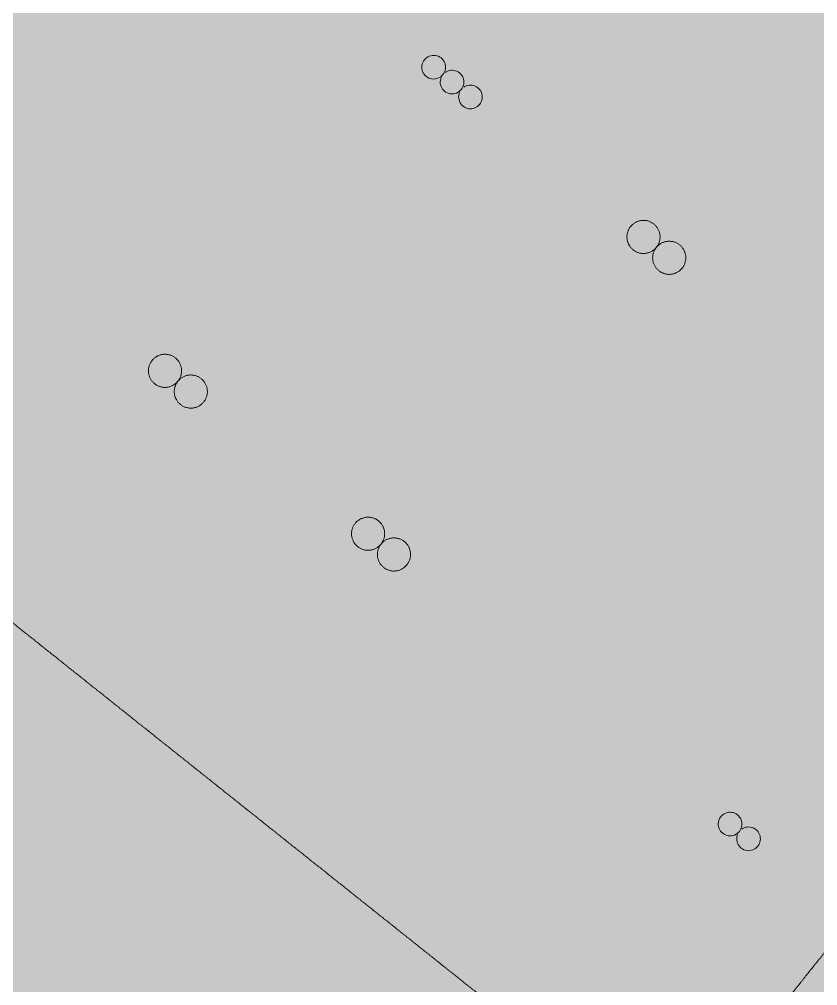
# Model space of a CAD drawing. Header units: millimetres. Extents: x -100577 to 287200, y -212120 to 238461.
# Drawn here: x 57541 to 59227, y 23948 to 25988 of the extents above; entities that cross this region are included whole.
import ezdxf

# ---------------------------------------------------------------- set-up
doc = ezdxf.new("R2010")
doc.units = ezdxf.units.MM
doc.linetypes.add('DASHDOT', pattern=[3.556, 2.54, -0.508, 0, -0.508])
for name, color, linetype, lineweight in [('02_切断（家具）', 8, 'Continuous', 18), ('06_部屋の色', 8, 'Continuous', 0), ('11_見えがかり（家具）', 8, 'Continuous', 9), ('40_通り芯', 1, 'DASHDOT', 9)]:
    doc.layers.add(name, color=color, linetype=linetype, lineweight=lineweight)

msp = doc.modelspace()

# ---------------------------------------------------------------- hatches: boundary and pattern name
at = {"layer": '02_切断（家具）'}
for points in [[(58881.9, 25555.4), (58883.2, 25554.3), (58884.1, 25553.3), (58885.3, 25552.1), (58886.2, 25551), (58887.2, 25549.7), (58888, 25548.6), (58888.9, 25547.2), (58889.6, 25546), (58890.4, 25544.5), (58891, 25543.2), (58891.6, 25541.7), (58892.1, 25540.4), (58892.6, 25538.8), (58893, 25537.5), (58893.4, 25535.9), (58893.6, 25534.5), (58893.9, 25532.9), (58894, 25531.5), (58894.1, 25529.8), (58894, 25528.4), (58894, 25526.8), (58893.9, 25525.4), (58893.7, 25523.7), (58893.4, 25522.4), (58893.1, 25520.7), (58892.7, 25519.4), (58892.3, 25517.8), (58891.8, 25516.5), (58891.2, 25514.9), (58890.6, 25513.7), (58889.8, 25512.2), (58889.1, 25511), (58888.3, 25509.6), (58887.4, 25508.5), (58886.5, 25507.1), (58885.5, 25506.1), (58884.5, 25504.8), (58883.5, 25503.8), (58882.3, 25502.7), (58881.2, 25501.8), (58879.9, 25500.8), (58878.7, 25500), (58877.4, 25499.1), (58876.1, 25498.4), (58874.7, 25497.6), (58873.4, 25497), (58871.9, 25496.3), (58870.6, 25495.9), (58869, 25495.3), (58867.7, 25495), (58866.1, 25494.6), (58864.7, 25494.4), (58863, 25494.1), (58861.6, 25494), (58860, 25493.9), (58858.6, 25493.9), (58856.9, 25494), (58855.5, 25494.1), (58853.9, 25494.3), (58852.5, 25494.6), (58850.9, 25494.9), (58849.6, 25495.3), (58848, 25495.7), (58846.7, 25496.2), (58845.1, 25496.8), (58843.9, 25497.4), (58842.4, 25498.2), (58841.2, 25498.9), (58839.8, 25499.7), (58838.6, 25500.5), (58837.3, 25501.5), (58836.2, 25502.4), (58835, 25503.5), (58834, 25504.5), (58832.9, 25505.7), (58832, 25506.8), (58830.9, 25508.1), (58830.2, 25509.3), (58829.2, 25510.6), (58828.6, 25511.9), (58827.8, 25513.3), (58827.2, 25514.6), (58826.5, 25516.1), (58826.1, 25517.4), (58825.5, 25519), (58825.2, 25520.3), (58824.8, 25521.9), (58824.6, 25523.3), (58824.3, 25524.9), (58824.2, 25526.3), (58824.1, 25528), (58824.1, 25529.4), (58824.1, 25531), (58824.3, 25532.4), (58824.5, 25534.1), (58824.7, 25535.5), (58825, 25537.1), (58825.4, 25538.4), (58825.9, 25540), (58826.4, 25541.3), (58827, 25542.9), (58827.6, 25544.1), (58828.3, 25545.6), (58829, 25546.8), (58829.9, 25548.2), (58830.7, 25549.4), (58831.7, 25550.7), (58832.6, 25551.8), (58833.7, 25553), (58834.7, 25554), (58835.9, 25555.1), (58837, 25556), (58838.3, 25557), (58839.4, 25557.8), (58840.8, 25558.8), (58842, 25559.4), (58843.5, 25560.2), (58844.7, 25560.8), (58846.2, 25561.5), (58847.6, 25561.9), (58849.1, 25562.5), (58850.5, 25562.8), (58852.1, 25563.2), (58853.5, 25563.4), (58855.1, 25563.7), (58856.5, 25563.8), (58858.2, 25563.9), (58859.6, 25563.9), (58861.2, 25563.8), (58862.6, 25563.7), (58864.3, 25563.5), (58865.6, 25563.3), (58867.2, 25562.9), (58868.6, 25562.6), (58870.2, 25562.1), (58871.5, 25561.6), (58873, 25561), (58874.3, 25560.4), (58875.8, 25559.7), (58877, 25558.9), (58878.4, 25558.1), (58879.5, 25557.3), (58880.9, 25556.3), (58881.9, 25555.4)], [(58942.7, 25465.5), (58941.9, 25464.4), (58940.9, 25463.1), (58940, 25462), (58938.9, 25460.8), (58937.9, 25459.8), (58936.7, 25458.6), (58935.6, 25457.8), (58934.3, 25456.7), (58933.1, 25455.9), (58931.8, 25455), (58930.5, 25454.3), (58929.1, 25453.5), (58927.8, 25453), (58926.3, 25452.3), (58925, 25451.8), (58923.4, 25451.3), (58922.1, 25451), (58920.5, 25450.6), (58919.1, 25450.3), (58917.4, 25450.1), (58916.1, 25450), (58914.4, 25449.9), (58913, 25449.9), (58911.3, 25449.9), (58910, 25450.1), (58908.3, 25450.2), (58906.9, 25450.5), (58905.3, 25450.8), (58904, 25451.2), (58902.4, 25451.7), (58901.1, 25452.2), (58899.5, 25452.8), (58898.3, 25453.4), (58896.8, 25454.1), (58895.6, 25454.8), (58894.2, 25455.7), (58893, 25456.5), (58891.7, 25457.5), (58890.6, 25458.4), (58889.4, 25459.5), (58888.4, 25460.5), (58887.3, 25461.7), (58886.4, 25462.8), (58885.4, 25464), (58884.6, 25465.2), (58883.6, 25466.6), (58883, 25467.8), (58882.2, 25469.2), (58881.6, 25470.5), (58880.9, 25472), (58880.5, 25473.4), (58879.9, 25474.9), (58879.6, 25476.3), (58879.2, 25477.9), (58879, 25479.3), (58878.7, 25480.9), (58878.6, 25482.3), (58878.5, 25483.9), (58878.5, 25485.3), (58878.6, 25487), (58878.7, 25488.4), (58878.9, 25490), (58879.1, 25491.4), (58879.5, 25493), (58879.8, 25494.4), (58880.3, 25496), (58880.8, 25497.3), (58881.4, 25498.8), (58882, 25500.1), (58882.7, 25501.6), (58883.5, 25502.8), (58884.3, 25504.2), (58885.1, 25505.3), (58886.1, 25506.7), (58887, 25507.7), (58888.1, 25509), (58889.1, 25509.9), (58890.3, 25511.1), (58891.4, 25512), (58892.7, 25513), (58893.8, 25513.8), (58895.2, 25514.7), (58896.4, 25515.4), (58897.9, 25516.2), (58899.2, 25516.8), (58900.7, 25517.4), (58902, 25517.9), (58903.5, 25518.4), (58904.9, 25518.8), (58906.5, 25519.2), (58907.9, 25519.4), (58909.5, 25519.6), (58910.9, 25519.7), (58912.6, 25519.9), (58914, 25519.8), (58915.6, 25519.8), (58917, 25519.6), (58918.7, 25519.5), (58920, 25519.2), (58921.7, 25518.9), (58923, 25518.5), (58924.6, 25518.1), (58925.9, 25517.5), (58927.4, 25517), (58928.7, 25516.3), (58930.2, 25515.6), (58931.4, 25514.9), (58932.8, 25514), (58933.9, 25513.2), (58935.3, 25512.3), (58936.3, 25511.3), (58937.6, 25510.3), (58938.6, 25509.2), (58939.7, 25508.1), (58940.6, 25507), (58941.6, 25505.7), (58942.4, 25504.5), (58943.3, 25503.1), (58944, 25501.9), (58944.8, 25500.5), (58945.4, 25499.2), (58946.1, 25497.7), (58946.5, 25496.4), (58947, 25494.8), (58947.4, 25493.4), (58947.8, 25491.8), (58948, 25490.5), (58948.3, 25488.8), (58948.4, 25487.4), (58948.5, 25485.8), (58948.5, 25484.4), (58948.4, 25482.7), (58948.3, 25481.3), (58948.1, 25479.7), (58947.8, 25478.3), (58947.5, 25476.7), (58947.1, 25475.3), (58946.7, 25473.8), (58946.2, 25472.4), (58945.6, 25470.9), (58945, 25469.6), (58944.2, 25468.2), (58943.5, 25467)], [(57877.4, 25226.9), (57876.6, 25225.7), (57875.6, 25224.4), (57874.7, 25223.3), (57873.6, 25222.1), (57872.6, 25221.1), (57871.4, 25220), (57870.3, 25219.1), (57869.1, 25218.1), (57867.9, 25217.3), (57866.5, 25216.4), (57865.3, 25215.7), (57863.9, 25214.9), (57862.6, 25214.3), (57861.1, 25213.6), (57859.7, 25213.2), (57858.2, 25212.6), (57856.8, 25212.3), (57855.2, 25211.9), (57853.8, 25211.7), (57852.2, 25211.4), (57850.8, 25211.3), (57849.2, 25211.2), (57847.7, 25211.2), (57846.1, 25211.3), (57844.7, 25211.4), (57843.1, 25211.6), (57841.7, 25211.9), (57840.1, 25212.2), (57838.7, 25212.6), (57837.1, 25213), (57835.8, 25213.5), (57834.3, 25214.1), (57833, 25214.7), (57831.5, 25215.5), (57830.3, 25216.2), (57828.9, 25217), (57827.8, 25217.9), (57826.5, 25218.8), (57825.4, 25219.8), (57824.2, 25220.8), (57823.2, 25221.9), (57822, 25223), (57821.1, 25224.1), (57820.1, 25225.4), (57819.3, 25226.6), (57818.4, 25227.9), (57817.7, 25229.2), (57816.9, 25230.6), (57816.3, 25231.9), (57815.7, 25233.4), (57815.2, 25234.7), (57814.7, 25236.3), (57814.3, 25237.7), (57814, 25239.2), (57813.7, 25240.6), (57813.5, 25242.2), (57813.4, 25243.7), (57813.3, 25245.3), (57813.3, 25246.7), (57813.3, 25248.3), (57813.5, 25249.8), (57813.6, 25251.4), (57813.9, 25252.8), (57814.2, 25254.4), (57814.6, 25255.8), (57815.1, 25257.3), (57815.6, 25258.7), (57816.1, 25260.2), (57816.8, 25261.5), (57817.5, 25262.9), (57818.2, 25264.1), (57819.1, 25265.5), (57819.9, 25266.7), (57820.9, 25268), (57821.8, 25269.1), (57822.9, 25270.3), (57823.9, 25271.3), (57825.1, 25272.4), (57826.2, 25273.3), (57827.4, 25274.3), (57828.6, 25275.1), (57830, 25276.1), (57831.2, 25276.7), (57832.6, 25277.5), (57833.9, 25278.1), (57835.4, 25278.8), (57836.8, 25279.2), (57838.3, 25279.8), (57839.7, 25280.1), (57841.3, 25280.5), (57842.7, 25280.7), (57844.3, 25281), (57845.7, 25281.1), (57847.3, 25281.2), (57848.8, 25281.2), (57850.4, 25281.1), (57851.8, 25281), (57853.4, 25280.8), (57854.8, 25280.5), (57856.4, 25280.2), (57857.8, 25279.8), (57859.4, 25279.4), (57860.7, 25278.9), (57862.2, 25278.3), (57863.5, 25277.7), (57864.9, 25277), (57866.2, 25276.2), (57867.6, 25275.4), (57868.7, 25274.5), (57870, 25273.6), (57871.1, 25272.7), (57872.3, 25271.6), (57873.3, 25270.6), (57874.5, 25269.4), (57875.4, 25268.3), (57876.4, 25267), (57877.2, 25265.8), (57878.1, 25264.5), (57878.8, 25263.2), (57879.6, 25261.8), (57880.2, 25260.5), (57880.8, 25259), (57881.3, 25257.7), (57881.8, 25256.1), (57882.2, 25254.8), (57882.5, 25253.2), (57882.8, 25251.8), (57883, 25250.2), (57883.1, 25248.7), (57883.2, 25247.1), (57883.2, 25245.7), (57883.2, 25244.1), (57883, 25242.6), (57882.9, 25241), (57882.6, 25239.6), (57882.3, 25238), (57881.9, 25236.7), (57881.4, 25235.1), (57880.9, 25233.8), (57880.3, 25232.3), (57879.7, 25231), (57879, 25229.5), (57878.3, 25228.3)], [(57932, 25183.1), (57931.2, 25181.9), (57930.2, 25180.6), (57929.3, 25179.5), (57928.2, 25178.3), (57927.2, 25177.3), (57926, 25176.2), (57924.9, 25175.3), (57923.7, 25174.3), (57922.5, 25173.5), (57921.1, 25172.6), (57919.9, 25171.9), (57918.5, 25171.1), (57917.2, 25170.5), (57915.7, 25169.8), (57914.3, 25169.4), (57912.8, 25168.8), (57911.4, 25168.5), (57909.8, 25168.1), (57908.4, 25167.9), (57906.8, 25167.6), (57905.4, 25167.5), (57903.8, 25167.4), (57902.3, 25167.4), (57900.7, 25167.5), (57899.3, 25167.6), (57897.7, 25167.8), (57896.3, 25168.1), (57894.7, 25168.4), (57893.3, 25168.8), (57891.7, 25169.2), (57890.4, 25169.7), (57888.9, 25170.3), (57887.6, 25170.9), (57886.1, 25171.6), (57884.9, 25172.4), (57883.5, 25173.2), (57882.4, 25174.1), (57881.1, 25175), (57880, 25175.9), (57878.8, 25177), (57877.8, 25178), (57876.6, 25179.2), (57875.7, 25180.3), (57874.7, 25181.6), (57873.9, 25182.8), (57873, 25184.1), (57872.3, 25185.4), (57871.5, 25186.8), (57870.9, 25188.1), (57870.3, 25189.6), (57869.8, 25190.9), (57869.3, 25192.5), (57868.9, 25193.8), (57868.5, 25195.4), (57868.3, 25196.8), (57868.1, 25198.4), (57868, 25199.9), (57867.9, 25201.5), (57867.9, 25202.9), (57867.9, 25204.5), (57868.1, 25206), (57868.2, 25207.6), (57868.5, 25209), (57868.8, 25210.6), (57869.2, 25211.9), (57869.7, 25213.5), (57870.2, 25214.8), (57870.7, 25216.4), (57871.4, 25217.6), (57872.1, 25219.1), (57872.8, 25220.3), (57873.7, 25221.7), (57874.5, 25222.9), (57875.5, 25224.2), (57876.4, 25225.3), (57877.5, 25226.5), (57878.5, 25227.5), (57879.6, 25228.6), (57880.8, 25229.5), (57882, 25230.5), (57883.2, 25231.3), (57884.6, 25232.2), (57885.8, 25232.9), (57887.2, 25233.7), (57888.5, 25234.3), (57890, 25235), (57891.4, 25235.4), (57892.9, 25236), (57894.3, 25236.3), (57895.9, 25236.7), (57897.3, 25236.9), (57898.9, 25237.2), (57900.3, 25237.3), (57901.9, 25237.4), (57903.4, 25237.4), (57905, 25237.3), (57906.4, 25237.2), (57908, 25237), (57909.4, 25236.7), (57911, 25236.4), (57912.4, 25236), (57913.9, 25235.6), (57915.3, 25235.1), (57916.8, 25234.5), (57918.1, 25233.9), (57919.5, 25233.2), (57920.8, 25232.4), (57922.2, 25231.6), (57923.3, 25230.7), (57924.6, 25229.8), (57925.7, 25228.9), (57926.9, 25227.8), (57927.9, 25226.8), (57929.1, 25225.6), (57930, 25224.5), (57931, 25223.2), (57931.8, 25222), (57932.7, 25220.7), (57933.4, 25219.4), (57934.2, 25218), (57934.7, 25216.7), (57935.4, 25215.2), (57935.9, 25213.9), (57936.4, 25212.3), (57936.7, 25210.9), (57937.1, 25209.4), (57937.4, 25208), (57937.6, 25206.4), (57937.7, 25204.9), (57937.8, 25203.3), (57937.8, 25201.9), (57937.8, 25200.3), (57937.6, 25198.8), (57937.5, 25197.2), (57937.2, 25195.8), (57936.9, 25194.2), (57936.5, 25192.9), (57936, 25191.3), (57935.5, 25190), (57934.9, 25188.4), (57934.3, 25187.2), (57933.6, 25185.7), (57932.9, 25184.5)], [(58306.6, 24882.9), (58305.7, 24881.7), (58304.8, 24880.4), (58303.8, 24879.3), (58302.8, 24878.1), (58301.8, 24877.1), (58300.6, 24876), (58299.5, 24875.1), (58298.2, 24874), (58297, 24873.3), (58295.7, 24872.3), (58294.4, 24871.7), (58293, 24870.9), (58291.7, 24870.3), (58290.2, 24869.6), (58288.9, 24869.2), (58287.3, 24868.6), (58285.9, 24868.3), (58284.4, 24867.9), (58283, 24867.7), (58281.3, 24867.4), (58279.9, 24867.3), (58278.3, 24867.2), (58276.9, 24867.2), (58275.2, 24867.2), (58273.8, 24867.4), (58272.2, 24867.6), (58270.8, 24867.8), (58269.2, 24868.1), (58267.8, 24868.5), (58266.3, 24869), (58265, 24869.5), (58263.4, 24870.1), (58262.2, 24870.7), (58260.7, 24871.4), (58259.5, 24872.1), (58258.1, 24873), (58256.9, 24873.8), (58255.6, 24874.8), (58254.5, 24875.7), (58253.3, 24876.8), (58252.3, 24877.8), (58251.2, 24879), (58250.3, 24880.1), (58249.2, 24881.4), (58248.5, 24882.5), (58247.5, 24883.9), (58246.8, 24885.1), (58246.1, 24886.6), (58245.5, 24887.9), (58244.8, 24889.4), (58244.4, 24890.7), (58243.8, 24892.2), (58243.5, 24893.6), (58243.1, 24895.2), (58242.9, 24896.6), (58242.6, 24898.2), (58242.5, 24899.6), (58242.4, 24901.3), (58242.4, 24902.7), (58242.4, 24904.3), (58242.6, 24905.7), (58242.8, 24907.4), (58243, 24908.7), (58243.3, 24910.4), (58243.7, 24911.7), (58244.2, 24913.3), (58244.7, 24914.6), (58245.3, 24916.1), (58245.9, 24917.4), (58246.6, 24918.9), (58247.3, 24920.1), (58248.2, 24921.5), (58249, 24922.6), (58250, 24924), (58250.9, 24925), (58252, 24926.3), (58253, 24927.3), (58254.2, 24928.4), (58255.3, 24929.3), (58256.6, 24930.3), (58257.7, 24931.1), (58259.1, 24932), (58260.3, 24932.7), (58261.8, 24933.5), (58263, 24934.1), (58264.5, 24934.7), (58265.9, 24935.2), (58267.4, 24935.7), (58268.8, 24936.1), (58270.4, 24936.5), (58271.8, 24936.7), (58273.4, 24937), (58274.8, 24937.1), (58276.5, 24937.2), (58277.9, 24937.1), (58279.5, 24937.1), (58280.9, 24937), (58282.5, 24936.8), (58283.9, 24936.5), (58285.5, 24936.2), (58286.9, 24935.8), (58288.5, 24935.4), (58289.8, 24934.9), (58291.3, 24934.3), (58292.6, 24933.7), (58294.1, 24932.9), (58295.3, 24932.2), (58296.7, 24931.4), (58297.8, 24930.5), (58299.2, 24929.6), (58300.2, 24928.6), (58301.5, 24927.6), (58302.4, 24926.6), (58303.6, 24925.4), (58304.5, 24924.3), (58305.5, 24923), (58306.3, 24921.8), (58307.2, 24920.5), (58307.9, 24919.2), (58308.7, 24917.8), (58309.3, 24916.5), (58309.9, 24915), (58310.4, 24913.7), (58310.9, 24912.1), (58311.3, 24910.8), (58311.7, 24909.2), (58311.9, 24907.8), (58312.1, 24906.1), (58312.2, 24904.7), (58312.4, 24903.1), (58312.3, 24901.7), (58312.3, 24900), (58312.2, 24898.6), (58312, 24897), (58311.7, 24895.6), (58311.4, 24894), (58311, 24892.7), (58310.6, 24891.1), (58310.1, 24889.8), (58309.5, 24888.2), (58308.9, 24887), (58308.1, 24885.5), (58307.4, 24884.3)], [(58361.2, 24839.1), (58360.4, 24838), (58359.4, 24836.7), (58358.5, 24835.6), (58357.4, 24834.4), (58356.4, 24833.4), (58355.2, 24832.2), (58354.1, 24831.4), (58352.9, 24830.3), (58351.7, 24829.5), (58350.3, 24828.6), (58349.1, 24827.9), (58347.6, 24827.1), (58346.4, 24826.6), (58344.9, 24825.9), (58343.5, 24825.4), (58342, 24824.9), (58340.6, 24824.5), (58339, 24824.2), (58337.6, 24823.9), (58336, 24823.7), (58334.6, 24823.6), (58332.9, 24823.5), (58331.5, 24823.5), (58329.9, 24823.5), (58328.5, 24823.7), (58326.9, 24823.8), (58325.5, 24824.1), (58323.9, 24824.4), (58322.5, 24824.8), (58320.9, 24825.3), (58319.6, 24825.8), (58318.1, 24826.4), (58316.8, 24827), (58315.3, 24827.7), (58314.1, 24828.4), (58312.7, 24829.3), (58311.6, 24830.1), (58310.2, 24831.1), (58309.2, 24832), (58307.9, 24833.1), (58307, 24834.1), (58305.8, 24835.3), (58304.9, 24836.3), (58303.9, 24837.6), (58303.1, 24838.8), (58302.2, 24840.2), (58301.5, 24841.4), (58300.7, 24842.8), (58300.1, 24844.1), (58299.5, 24845.6), (58299, 24847), (58298.5, 24848.5), (58298.1, 24849.9), (58297.7, 24851.5), (58297.5, 24852.9), (58297.3, 24854.5), (58297.2, 24855.9), (58297, 24857.5), (58297.1, 24858.9), (58297.1, 24860.6), (58297.2, 24862), (58297.4, 24863.6), (58297.7, 24865), (58298, 24866.6), (58298.4, 24868), (58298.8, 24869.6), (58299.3, 24870.9), (58299.9, 24872.4), (58300.6, 24873.7), (58301.3, 24875.2), (58302, 24876.4), (58302.8, 24877.8), (58303.7, 24878.9), (58304.6, 24880.2), (58305.6, 24881.3), (58306.6, 24882.5), (58307.7, 24883.5), (58308.8, 24884.7), (58309.9, 24885.5), (58311.2, 24886.6), (58312.4, 24887.4), (58313.7, 24888.3), (58315, 24889), (58316.4, 24889.8), (58317.7, 24890.3), (58319.2, 24891), (58320.5, 24891.5), (58322.1, 24892), (58323.5, 24892.3), (58325.1, 24892.7), (58326.4, 24893), (58328.1, 24893.2), (58329.5, 24893.3), (58331.1, 24893.4), (58332.5, 24893.4), (58334.2, 24893.4), (58335.6, 24893.2), (58337.2, 24893.1), (58338.6, 24892.8), (58340.2, 24892.5), (58341.6, 24892.1), (58343.1, 24891.6), (58344.4, 24891.1), (58346, 24890.5), (58347.3, 24889.9), (58348.7, 24889.2), (58349.9, 24888.5), (58351.4, 24887.6), (58352.5, 24886.8), (58353.8, 24885.8), (58354.9, 24884.9), (58356.1, 24883.8), (58357.1, 24882.8), (58358.2, 24881.6), (58359.1, 24880.5), (58360.2, 24879.3), (58361, 24878.1), (58361.9, 24876.7), (58362.6, 24875.5), (58363.4, 24874.1), (58363.9, 24872.8), (58364.6, 24871.3), (58365.1, 24869.9), (58365.6, 24868.4), (58365.9, 24867), (58366.3, 24865.4), (58366.5, 24864), (58366.8, 24862.4), (58366.9, 24861), (58367, 24859.4), (58367, 24858), (58367, 24856.3), (58366.8, 24854.9), (58366.6, 24853.3), (58366.4, 24851.9), (58366.1, 24850.3), (58365.7, 24848.9), (58365.2, 24847.3), (58364.7, 24846), (58364.1, 24844.5), (58363.5, 24843.2), (58362.8, 24841.7), (58362.1, 24840.5)]]:
    msp.add_hatch(color=8, dxfattribs=at).paths.add_polyline_path(points)
at = {"layer": '06_部屋の色', "true_color": 0xe9dfcf}
for points in [[(50973.3, 27824.3), (50951.2, 27877), (50930.3, 27931.4), (50910.5, 27987.2), (50891.6, 28044.1), (50873.2, 28101.7), (50855.3, 28159.8), (50837.4, 28218.1), (50819.5, 28276.2), (50801.3, 28334), (50782.4, 28391), (50762.8, 28447), (50742.2, 28501.6), (50720.2, 28554.7), (50698.7, 28608.2), (50678.9, 28664.1), (50660.7, 28721.8), (50643.5, 28780.8), (50626.9, 28840.7), (50610.5, 28900.8), (50593.9, 28960.7), (50576.7, 29019.7), (50558.4, 29077.5), (50538.7, 29133.4), (50517.2, 29186.9), (50493.3, 29237.5), (50466.8, 29284.7), (50437.2, 29327.9), (50404, 29366.7), (50366.9, 29400.4), (50327.6, 29431.3), (50288.4, 29462.3), (50285.4, 29464.7), (50388.8, 29595.7), (50680.9, 29963.9), (50778.1, 30085.9), (50973.8, 30331.4), (51267.6, 30698.3), (51562.2, 31064.4), (51857.6, 31429.9), (52153.9, 31794.7), (52451.1, 32158.8), (52650.1, 32401.6), (52749, 32522.2), (53047.9, 32884.9), (53347.5, 33247), (53648, 33608.3), (53949.3, 33968.9), (54251.5, 34328.9), (54554.5, 34688.1), (62496.7, 27973.9), (62209.2, 27633.1), (61922.5, 27291.5), (61636.6, 26949.3), (61351.5, 26606.4), (61067.2, 26262.9), (60783.6, 25918.7), (60692.9, 25808.2), (60689.8, 25804.3), (60500.9, 25573.9), (60218.9, 25228.4), (59937.8, 24882.3), (59657.4, 24535.5), (59377.9, 24188.1), (59099.1, 23840), (58913.4, 23607), (58821.2, 23491.3), (58544.1, 23141.9), (58267.7, 22791.9), (58028.5, 22487.4), (57995.8, 22518.9), (57959.2, 22553.3), (57922.2, 22587.2), (57884.6, 22620.3), (57808.8, 22685.5), (57770.8, 22718.1), (57732.8, 22750.7), (57694.7, 22783.2), (57656.5, 22815.5), (57618.2, 22847.7), (57579.8, 22879.7), (57541.2, 22911.5), (57502.5, 22943.1), (57463.5, 22974.4), (57424.3, 23005.5), (57383.9, 23035), (57341.6, 23062.1), (57297.6, 23087), (57252.2, 23110.1), (57205.5, 23131.7), (57157.9, 23152), (57109.6, 23171.4), (57060.8, 23190.2), (57011.8, 23208.7), (56962.7, 23227.2), (56913.9, 23245.9), (56865.5, 23265.3), (56817.9, 23285.6), (56771.2, 23307.1), (56725.8, 23330.2), (56681.7, 23355.1), (56639.4, 23382.1), (56599, 23411.6), (56561.3, 23444.5), (56526.7, 23481.4), (56494.8, 23521.7), (56465.1, 23565), (56437.5, 23610.7), (56411.4, 23658.5), (56386.4, 23707.7), (56362.3, 23757.9), (56314.9, 23859.4), (56290.8, 23909.8), (56266, 23959.2), (56240.1, 24007.1), (56212.6, 24053.1), (56184.8, 24098.7), (56157.9, 24145.4), (56131.7, 24193), (56105.9, 24241.1), (56080.3, 24289.5), (56054.7, 24337.9), (56028.9, 24386), (56002.6, 24433.5), (55975.7, 24480.1), (55947.8, 24525.6), (55918.8, 24569.7), (55888.4, 24612), (55856.5, 24652.2), (55822.7, 24690.2), (55786.9, 24725.6), (55748.9, 24758.1), (55708.4, 24787.5), (55665.7, 24814.1), (55621, 24838.1), (55574.5, 24859.8), (55526.3, 24879.4), (55476.7, 24897.2), (55426, 24913.5), (55374.2, 24928.5), (55321.6, 24942.5), (55268.4, 24955.7), (55214.8, 24968.4), (55161.1, 24980.9), (55107.3, 24993.3), (55053.8, 25006.1), (55000.7, 25019.4), (54948.2, 25033.5), (54896.6, 25048.7), (54846, 25065.2), (54795.4, 25081.8), (54743.9, 25097.1), (54691.6, 25111.4), (54638.7, 25125.1), (54585.5, 25138.3), (54532.2, 25151.3), (54478.9, 25164.4), (54426, 25178), (54373.6, 25192.2), (54321.9, 25207.3), (54271.2, 25223.6), (54221.6, 25241.4), (54173.4, 25260.9), (54126.7, 25282.5), (54081.9, 25306.4), (54039.1, 25332.8), (53998.5, 25362.1), (53960.4, 25394.5), (53924.6, 25429.9), (53890.9, 25467.9), (53859, 25508.3), (53828.7, 25550.7), (53799.8, 25594.8), (53771.9, 25640.3), (53744.9, 25686.8), (53718.4, 25734), (53692.2, 25781.7), (53666.2, 25829.5), (53639.9, 25877.1), (53613.3, 25924.1), (53585.9, 25970.2), (53557.6, 26015.1), (53528.1, 26058.6), (53497.2, 26100.2), (53464.6, 26139.6), (53430.1, 26176.6), (53394.4, 26212.2), (53358.7, 26247.6), (53322.9, 26283), (53287.1, 26318.3), (53251, 26353.4), (53214.9, 26388.3), (53178.6, 26423.1), (53142.1, 26457.6), (53105.5, 26491.9), (53068.6, 26525.9), (53031.5, 26559.6), (52994.2, 26593.1), (52956.6, 26626.2), (52918.8, 26658.9), (52880.6, 26691.3), (52842.2, 26723.3), (52803.4, 26754.8), (52764.2, 26785.9), (52723, 26814.4), (52678.3, 26838.4), (52630.5, 26858.5), (52580.2, 26875.3), (52527.7, 26889.4), (52473.6, 26901.4), (52418.2, 26911.9), (52362.1, 26921.4), (52305.7, 26930.5), (52249.5, 26939.9), (52194, 26950), (52139.5, 26961.6), (52086.6, 26975.2), (52035.7, 26991.3), (51987.3, 27010.6), (51941.8, 27033.7), (51898.1, 27058.9), (51854.4, 27084.3), (51810.9, 27109.8), (51767.5, 27135.5), (51724.3, 27161.4), (51681.2, 27187.5), (51638.4, 27213.9), (51595.7, 27240.5), (51553.3, 27267.5), (51511.1, 27294.7), (51469.2, 27322.3), (51427.6, 27350.2), (51386.3, 27378.6), (51345.2, 27407.3), (51304.6, 27436.4), (51264.2, 27466), (51224.3, 27496.1), (51184.7, 27526.6), (51146.9, 27559.4), (51111.9, 27595.9), (51079.8, 27635.9), (51050, 27679), (51022.5, 27725), (50997, 27773.5)], [(60059.6, 22695.2), (49371.1, 31207.6), (51259, 33542.8), (61821.8, 24875), (60940.7, 23785.1), (60967.9, 23763.1), (60087, 22673.4)], [(48444.4, 30026.3), (49371.1, 31207.6), (60059.6, 22695.2), (59194.6, 21592.6), (59222.1, 21571), (59193.3, 21534.2), (59114.6, 21595.9), (59075.3, 21626.8), (59035.9, 21657.6), (58996.6, 21688.5), (58957.2, 21719.3), (58917.9, 21750.2), (58878.5, 21781.1), (58839.2, 21811.9), (58760.5, 21873.6), (58721.2, 21904.5), (58681.8, 21935.3), (58642.5, 21966.2), (58603.1, 21997), (58563.8, 22027.9), (58524.4, 22058.7), (58485.1, 22089.6), (58445.7, 22120.4), (58406.4, 22151.3), (58367.1, 22182.1), (58327.7, 22213), (58288.8, 22244.4), (58250.8, 22276.9), (58213.4, 22310.3), (58176.6, 22344.4), (58140.2, 22379), (58104.1, 22413.9), (58068.1, 22449), (58032, 22484.1), (57995.8, 22518.9), (57959.2, 22553.3), (57922.2, 22587.2), (57884.6, 22620.3), (57808.8, 22685.5), (57770.8, 22718.1), (57732.8, 22750.7), (57694.7, 22783.2), (57656.5, 22815.5), (57618.2, 22847.7), (57579.8, 22879.7), (57541.2, 22911.5), (57502.5, 22943.1), (57463.5, 22974.4), (57424.3, 23005.5), (57383.9, 23035), (57341.6, 23062.1), (57297.6, 23087), (57252.2, 23110.1), (57205.5, 23131.7), (57157.9, 23152), (57109.6, 23171.4), (57060.8, 23190.2), (57011.8, 23208.7), (56962.7, 23227.2), (56913.9, 23245.9), (56865.5, 23265.3), (56817.9, 23285.6), (56771.2, 23307.1), (56725.8, 23330.2), (56681.7, 23355.1), (56639.4, 23382.1), (56599, 23411.6), (56561.3, 23444.5), (56526.7, 23481.4), (56494.8, 23521.7), (56465.1, 23565), (56437.5, 23610.7), (56411.4, 23658.5), (56386.4, 23707.7), (56362.3, 23757.9), (56314.9, 23859.4), (56290.8, 23909.8), (56266, 23959.2), (56240.1, 24007.1), (56212.6, 24053.1), (56184.8, 24098.7), (56157.9, 24145.4), (56131.7, 24193), (56105.9, 24241.1), (56080.3, 24289.5), (56054.7, 24337.9), (56028.9, 24386), (56002.6, 24433.5), (55975.7, 24480.1), (55947.8, 24525.6), (55918.8, 24569.7), (55888.4, 24612), (55856.5, 24652.2), (55822.7, 24690.2), (55786.9, 24725.6), (55748.9, 24758.1), (55708.4, 24787.5), (55665.7, 24814.1), (55621, 24838.1), (55574.5, 24859.8), (55526.3, 24879.4), (55476.7, 24897.2), (55426, 24913.5), (55374.2, 24928.5), (55321.6, 24942.5), (55268.4, 24955.7), (55214.8, 24968.4), (55161.1, 24980.9), (55107.3, 24993.3), (55053.8, 25006.1), (55000.7, 25019.4), (54948.2, 25033.5), (54896.6, 25048.7), (54846, 25065.2), (54795.4, 25081.8), (54743.9, 25097.1), (54691.6, 25111.4), (54638.7, 25125.1), (54585.5, 25138.3), (54532.2, 25151.3), (54478.9, 25164.4), (54426, 25178), (54373.6, 25192.2), (54321.9, 25207.3), (54271.2, 25223.6), (54221.6, 25241.4), (54173.4, 25260.9), (54126.7, 25282.5), (54081.9, 25306.4), (54039.1, 25332.8), (53998.5, 25362.1), (53960.4, 25394.5), (53924.6, 25429.9), (53890.9, 25467.9), (53859, 25508.3), (53828.7, 25550.7), (53799.8, 25594.8), (53771.9, 25640.3), (53744.9, 25686.8), (53718.4, 25734), (53692.2, 25781.7), (53666.2, 25829.5), (53639.9, 25877.1), (53613.3, 25924.1), (53585.9, 25970.2), (53557.6, 26015.1), (53528.1, 26058.6), (53497.2, 26100.2), (53464.6, 26139.6), (53430.1, 26176.6), (53394.4, 26212.2), (53358.7, 26247.6), (53322.9, 26283), (53287.1, 26318.3), (53251, 26353.4), (53214.9, 26388.3), (53178.6, 26423.1), (53142.1, 26457.6), (53105.5, 26491.9), (53068.6, 26525.9), (53031.5, 26559.6), (52994.2, 26593.1), (52956.6, 26626.2), (52918.8, 26658.9), (52880.6, 26691.3), (52842.2, 26723.3), (52803.4, 26754.8), (52764.2, 26785.9), (52723, 26814.4), (52678.3, 26838.4), (52630.5, 26858.5), (52580.2, 26875.3), (52527.7, 26889.4), (52473.6, 26901.4), (52418.2, 26911.9), (52362.1, 26921.4), (52305.7, 26930.5), (52249.5, 26939.9), (52194, 26950), (52139.5, 26961.6), (52086.6, 26975.2), (52035.7, 26991.3), (51987.3, 27010.6), (51941.8, 27033.7), (51898.1, 27058.9), (51854.4, 27084.3), (51810.9, 27109.8), (51767.5, 27135.5), (51724.3, 27161.4), (51681.2, 27187.5), (51638.4, 27213.9), (51595.7, 27240.5), (51553.3, 27267.5), (51511.1, 27294.7), (51469.2, 27322.3), (51427.6, 27350.2), (51386.3, 27378.6), (51345.2, 27407.3), (51304.6, 27436.4), (51264.2, 27466), (51224.3, 27496.1), (51184.7, 27526.6), (51146.9, 27559.4), (51111.9, 27595.9), (51079.8, 27635.9), (51050, 27679), (51022.5, 27725), (50997, 27773.5), (50973.3, 27824.3), (50951.2, 27877), (50930.3, 27931.4), (50910.5, 27987.2), (50891.6, 28044.1), (50873.2, 28101.7), (50855.3, 28159.8), (50837.4, 28218.1), (50819.5, 28276.2), (50801.3, 28334), (50782.4, 28391), (50762.8, 28447), (50742.2, 28501.6), (50720.2, 28554.7), (50698.7, 28608.2), (50678.9, 28664.1), (50660.7, 28721.8), (50643.5, 28780.8), (50626.9, 28840.7), (50610.5, 28900.8), (50593.9, 28960.7), (50576.7, 29019.7), (50558.4, 29077.5), (50538.7, 29133.4), (50517.2, 29186.9), (50493.3, 29237.5), (50466.8, 29284.7), (50437.2, 29327.9), (50404, 29366.7), (50366.9, 29400.4), (49935.3, 29741.3), (49856.9, 29803.3), (49817.6, 29834.3), (49775.2, 29861.2), (49727, 29880.8), (49674.1, 29894.3), (49617.4, 29903), (49557.8, 29908.1), (49496.4, 29910.8), (49434, 29912.4), (49371.8, 29914), (49310.6, 29917.1), (49247.1, 29917.1), (49178.4, 29910.5), (49106.4, 29899.7), (49032.9, 29887.1), (48960, 29875.1), (48889.3, 29866.1), (48822.9, 29862.5), (48762.7, 29866.6), (48710.4, 29881), (48663.1, 29901.7), (48616.4, 29923.2), (48570.8, 29946.1), (48526.6, 29970.7), (48484, 29997.5)], [(60059.6, 22695.2), (58913.6, 23607.9), (60689.3, 25804.3), (61821.8, 24875), (60940.7, 23785.1), (60967.9, 23763.1), (60087, 22673.4)]]:
    msp.add_hatch(color=8, dxfattribs=at).paths.add_polyline_path(points)

# ---------------------------------------------------------------- linework, layer by layer
at = {"layer": '02_切断（家具）'}
for points in [[(58881.9, 25555.4), (58883.2, 25554.3), (58884.1, 25553.3), (58885.3, 25552.1), (58886.2, 25551), (58887.2, 25549.7), (58888, 25548.6), (58888.9, 25547.2), (58889.6, 25546), (58890.4, 25544.5), (58891, 25543.2), (58891.6, 25541.7), (58892.1, 25540.4), (58892.6, 25538.8), (58893, 25537.5), (58893.4, 25535.9), (58893.6, 25534.5), (58893.9, 25532.9), (58894, 25531.5), (58894.1, 25529.8), (58894, 25528.4), (58894, 25526.8), (58893.9, 25525.4), (58893.7, 25523.7), (58893.4, 25522.4), (58893.1, 25520.7), (58892.7, 25519.4), (58892.3, 25517.8), (58891.8, 25516.5), (58891.2, 25514.9), (58890.6, 25513.7), (58889.8, 25512.2), (58889.1, 25511), (58888.3, 25509.6), (58887.4, 25508.5), (58886.5, 25507.1), (58885.5, 25506.1), (58884.5, 25504.8), (58883.5, 25503.8), (58882.3, 25502.7), (58881.2, 25501.8), (58879.9, 25500.8), (58878.7, 25500), (58877.4, 25499.1), (58876.1, 25498.4), (58874.7, 25497.6), (58873.4, 25497), (58871.9, 25496.3), (58870.6, 25495.9), (58869, 25495.3), (58867.7, 25495), (58866.1, 25494.6), (58864.7, 25494.4), (58863, 25494.1), (58861.6, 25494), (58860, 25493.9), (58858.6, 25493.9), (58856.9, 25494), (58855.5, 25494.1), (58853.9, 25494.3), (58852.5, 25494.6), (58850.9, 25494.9), (58849.6, 25495.3), (58848, 25495.7), (58846.7, 25496.2), (58845.1, 25496.8), (58843.9, 25497.4), (58842.4, 25498.2), (58841.2, 25498.9), (58839.8, 25499.7), (58838.6, 25500.5), (58837.3, 25501.5), (58836.2, 25502.4), (58835, 25503.5), (58834, 25504.5), (58832.9, 25505.7), (58832, 25506.8), (58830.9, 25508.1), (58830.2, 25509.3), (58829.2, 25510.6), (58828.6, 25511.9), (58827.8, 25513.3), (58827.2, 25514.6), (58826.5, 25516.1), (58826.1, 25517.4), (58825.5, 25519), (58825.2, 25520.3), (58824.8, 25521.9), (58824.6, 25523.3), (58824.3, 25524.9), (58824.2, 25526.3), (58824.1, 25528), (58824.1, 25529.4), (58824.1, 25531), (58824.3, 25532.4), (58824.5, 25534.1), (58824.7, 25535.5), (58825, 25537.1), (58825.4, 25538.4), (58825.9, 25540), (58826.4, 25541.3), (58827, 25542.9), (58827.6, 25544.1), (58828.3, 25545.6), (58829, 25546.8), (58829.9, 25548.2), (58830.7, 25549.4), (58831.7, 25550.7), (58832.6, 25551.8), (58833.7, 25553), (58834.7, 25554), (58835.9, 25555.1), (58837, 25556), (58838.3, 25557), (58839.4, 25557.8), (58840.8, 25558.8), (58842, 25559.4), (58843.5, 25560.2), (58844.7, 25560.8), (58846.2, 25561.5), (58847.6, 25561.9), (58849.1, 25562.5), (58850.5, 25562.8), (58852.1, 25563.2), (58853.5, 25563.4), (58855.1, 25563.7), (58856.5, 25563.8), (58858.2, 25563.9), (58859.6, 25563.9), (58861.2, 25563.8), (58862.6, 25563.7), (58864.3, 25563.5), (58865.6, 25563.3), (58867.2, 25562.9), (58868.6, 25562.6), (58870.2, 25562.1), (58871.5, 25561.6), (58873, 25561), (58874.3, 25560.4), (58875.8, 25559.7), (58877, 25558.9), (58878.4, 25558.1), (58879.5, 25557.3), (58880.9, 25556.3), (58881.9, 25555.4), (58881.9, 25555.4)], [(58942.7, 25465.5), (58941.9, 25464.4), (58940.9, 25463.1), (58940, 25462), (58938.9, 25460.8), (58937.9, 25459.8), (58936.7, 25458.6), (58935.6, 25457.8), (58934.3, 25456.7), (58933.1, 25455.9), (58931.8, 25455), (58930.5, 25454.3), (58929.1, 25453.5), (58927.8, 25453), (58926.3, 25452.3), (58925, 25451.8), (58923.4, 25451.3), (58922.1, 25451), (58920.5, 25450.6), (58919.1, 25450.3), (58917.4, 25450.1), (58916.1, 25450), (58914.4, 25449.9), (58913, 25449.9), (58911.3, 25449.9), (58910, 25450.1), (58908.3, 25450.2), (58906.9, 25450.5), (58905.3, 25450.8), (58904, 25451.2), (58902.4, 25451.7), (58901.1, 25452.2), (58899.5, 25452.8), (58898.3, 25453.4), (58896.8, 25454.1), (58895.6, 25454.8), (58894.2, 25455.7), (58893, 25456.5), (58891.7, 25457.5), (58890.6, 25458.4), (58889.4, 25459.5), (58888.4, 25460.5), (58887.3, 25461.7), (58886.4, 25462.8), (58885.4, 25464), (58884.6, 25465.2), (58883.6, 25466.6), (58883, 25467.8), (58882.2, 25469.2), (58881.6, 25470.5), (58880.9, 25472), (58880.5, 25473.4), (58879.9, 25474.9), (58879.6, 25476.3), (58879.2, 25477.9), (58879, 25479.3), (58878.7, 25480.9), (58878.6, 25482.3), (58878.5, 25483.9), (58878.5, 25485.3), (58878.6, 25487), (58878.7, 25488.4), (58878.9, 25490), (58879.1, 25491.4), (58879.5, 25493), (58879.8, 25494.4), (58880.3, 25496), (58880.8, 25497.3), (58881.4, 25498.8), (58882, 25500.1), (58882.7, 25501.6), (58883.5, 25502.8), (58884.3, 25504.2), (58885.1, 25505.3), (58886.1, 25506.7), (58887, 25507.7), (58888.1, 25509), (58889.1, 25509.9), (58890.3, 25511.1), (58891.4, 25512), (58892.7, 25513), (58893.8, 25513.8), (58895.2, 25514.7), (58896.4, 25515.4), (58897.9, 25516.2), (58899.2, 25516.8), (58900.7, 25517.4), (58902, 25517.9), (58903.5, 25518.4), (58904.9, 25518.8), (58906.5, 25519.2), (58907.9, 25519.4), (58909.5, 25519.6), (58910.9, 25519.7), (58912.6, 25519.9), (58914, 25519.8), (58915.6, 25519.8), (58917, 25519.6), (58918.7, 25519.5), (58920, 25519.2), (58921.7, 25518.9), (58923, 25518.5), (58924.6, 25518.1), (58925.9, 25517.5), (58927.4, 25517), (58928.7, 25516.3), (58930.2, 25515.6), (58931.4, 25514.9), (58932.8, 25514), (58933.9, 25513.2), (58935.3, 25512.3), (58936.3, 25511.3), (58937.6, 25510.3), (58938.6, 25509.2), (58939.7, 25508.1), (58940.6, 25507), (58941.6, 25505.7), (58942.4, 25504.5), (58943.3, 25503.1), (58944, 25501.9), (58944.8, 25500.5), (58945.4, 25499.2), (58946.1, 25497.7), (58946.5, 25496.4), (58947, 25494.8), (58947.4, 25493.4), (58947.8, 25491.8), (58948, 25490.5), (58948.3, 25488.8), (58948.4, 25487.4), (58948.5, 25485.8), (58948.5, 25484.4), (58948.4, 25482.7), (58948.3, 25481.3), (58948.1, 25479.7), (58947.8, 25478.3), (58947.5, 25476.7), (58947.1, 25475.3), (58946.7, 25473.8), (58946.2, 25472.4), (58945.6, 25470.9), (58945, 25469.6), (58944.2, 25468.2), (58943.5, 25467), (58942.7, 25465.5)], [(57877.4, 25226.9), (57876.6, 25225.7), (57875.6, 25224.4), (57874.7, 25223.3), (57873.6, 25222.1), (57872.6, 25221.1), (57871.4, 25220), (57870.3, 25219.1), (57869.1, 25218.1), (57867.9, 25217.3), (57866.5, 25216.4), (57865.3, 25215.7), (57863.9, 25214.9), (57862.6, 25214.3), (57861.1, 25213.6), (57859.7, 25213.2), (57858.2, 25212.6), (57856.8, 25212.3), (57855.2, 25211.9), (57853.8, 25211.7), (57852.2, 25211.4), (57850.8, 25211.3), (57849.2, 25211.2), (57847.7, 25211.2), (57846.1, 25211.3), (57844.7, 25211.4), (57843.1, 25211.6), (57841.7, 25211.9), (57840.1, 25212.2), (57838.7, 25212.6), (57837.1, 25213), (57835.8, 25213.5), (57834.3, 25214.1), (57833, 25214.7), (57831.5, 25215.5), (57830.3, 25216.2), (57828.9, 25217), (57827.8, 25217.9), (57826.5, 25218.8), (57825.4, 25219.8), (57824.2, 25220.8), (57823.2, 25221.9), (57822, 25223), (57821.1, 25224.1), (57820.1, 25225.4), (57819.3, 25226.6), (57818.4, 25227.9), (57817.7, 25229.2), (57816.9, 25230.6), (57816.3, 25231.9), (57815.7, 25233.4), (57815.2, 25234.7), (57814.7, 25236.3), (57814.3, 25237.7), (57814, 25239.2), (57813.7, 25240.6), (57813.5, 25242.2), (57813.4, 25243.7), (57813.3, 25245.3), (57813.3, 25246.7), (57813.3, 25248.3), (57813.5, 25249.8), (57813.6, 25251.4), (57813.9, 25252.8), (57814.2, 25254.4), (57814.6, 25255.8), (57815.1, 25257.3), (57815.6, 25258.7), (57816.1, 25260.2), (57816.8, 25261.5), (57817.5, 25262.9), (57818.2, 25264.1), (57819.1, 25265.5), (57819.9, 25266.7), (57820.9, 25268), (57821.8, 25269.1), (57822.9, 25270.3), (57823.9, 25271.3), (57825.1, 25272.4), (57826.2, 25273.3), (57827.4, 25274.3), (57828.6, 25275.1), (57830, 25276.1), (57831.2, 25276.7), (57832.6, 25277.5), (57833.9, 25278.1), (57835.4, 25278.8), (57836.8, 25279.2), (57838.3, 25279.8), (57839.7, 25280.1), (57841.3, 25280.5), (57842.7, 25280.7), (57844.3, 25281), (57845.7, 25281.1), (57847.3, 25281.2), (57848.8, 25281.2), (57850.4, 25281.1), (57851.8, 25281), (57853.4, 25280.8), (57854.8, 25280.5), (57856.4, 25280.2), (57857.8, 25279.8), (57859.4, 25279.4), (57860.7, 25278.9), (57862.2, 25278.3), (57863.5, 25277.7), (57864.9, 25277), (57866.2, 25276.2), (57867.6, 25275.4), (57868.7, 25274.5), (57870, 25273.6), (57871.1, 25272.7), (57872.3, 25271.6), (57873.3, 25270.6), (57874.5, 25269.4), (57875.4, 25268.3), (57876.4, 25267), (57877.2, 25265.8), (57878.1, 25264.5), (57878.8, 25263.2), (57879.6, 25261.8), (57880.2, 25260.5), (57880.8, 25259), (57881.3, 25257.7), (57881.8, 25256.1), (57882.2, 25254.8), (57882.5, 25253.2), (57882.8, 25251.8), (57883, 25250.2), (57883.1, 25248.7), (57883.2, 25247.1), (57883.2, 25245.7), (57883.2, 25244.1), (57883, 25242.6), (57882.9, 25241), (57882.6, 25239.6), (57882.3, 25238), (57881.9, 25236.7), (57881.4, 25235.1), (57880.9, 25233.8), (57880.3, 25232.3), (57879.7, 25231), (57879, 25229.5), (57878.3, 25228.3), (57877.4, 25226.9)], [(57932, 25183.1), (57931.2, 25181.9), (57930.2, 25180.6), (57929.3, 25179.5), (57928.2, 25178.3), (57927.2, 25177.3), (57926, 25176.2), (57924.9, 25175.3), (57923.7, 25174.3), (57922.5, 25173.5), (57921.1, 25172.6), (57919.9, 25171.9), (57918.5, 25171.1), (57917.2, 25170.5), (57915.7, 25169.8), (57914.3, 25169.4), (57912.8, 25168.8), (57911.4, 25168.5), (57909.8, 25168.1), (57908.4, 25167.9), (57906.8, 25167.6), (57905.4, 25167.5), (57903.8, 25167.4), (57902.3, 25167.4), (57900.7, 25167.5), (57899.3, 25167.6), (57897.7, 25167.8), (57896.3, 25168.1), (57894.7, 25168.4), (57893.3, 25168.8), (57891.7, 25169.2), (57890.4, 25169.7), (57888.9, 25170.3), (57887.6, 25170.9), (57886.1, 25171.6), (57884.9, 25172.4), (57883.5, 25173.2), (57882.4, 25174.1), (57881.1, 25175), (57880, 25175.9), (57878.8, 25177), (57877.8, 25178), (57876.6, 25179.2), (57875.7, 25180.3), (57874.7, 25181.6), (57873.9, 25182.8), (57873, 25184.1), (57872.3, 25185.4), (57871.5, 25186.8), (57870.9, 25188.1), (57870.3, 25189.6), (57869.8, 25190.9), (57869.3, 25192.5), (57868.9, 25193.8), (57868.5, 25195.4), (57868.3, 25196.8), (57868.1, 25198.4), (57868, 25199.9), (57867.9, 25201.5), (57867.9, 25202.9), (57867.9, 25204.5), (57868.1, 25206), (57868.2, 25207.6), (57868.5, 25209), (57868.8, 25210.6), (57869.2, 25211.9), (57869.7, 25213.5), (57870.2, 25214.8), (57870.7, 25216.4), (57871.4, 25217.6), (57872.1, 25219.1), (57872.8, 25220.3), (57873.7, 25221.7), (57874.5, 25222.9), (57875.5, 25224.2), (57876.4, 25225.3), (57877.5, 25226.5), (57878.5, 25227.5), (57879.6, 25228.6), (57880.8, 25229.5), (57882, 25230.5), (57883.2, 25231.3), (57884.6, 25232.2), (57885.8, 25232.9), (57887.2, 25233.7), (57888.5, 25234.3), (57890, 25235), (57891.4, 25235.4), (57892.9, 25236), (57894.3, 25236.3), (57895.9, 25236.7), (57897.3, 25236.9), (57898.9, 25237.2), (57900.3, 25237.3), (57901.9, 25237.4), (57903.4, 25237.4), (57905, 25237.3), (57906.4, 25237.2), (57908, 25237), (57909.4, 25236.7), (57911, 25236.4), (57912.4, 25236), (57913.9, 25235.6), (57915.3, 25235.1), (57916.8, 25234.5), (57918.1, 25233.9), (57919.5, 25233.2), (57920.8, 25232.4), (57922.2, 25231.6), (57923.3, 25230.7), (57924.6, 25229.8), (57925.7, 25228.9), (57926.9, 25227.8), (57927.9, 25226.8), (57929.1, 25225.6), (57930, 25224.5), (57931, 25223.2), (57931.8, 25222), (57932.7, 25220.7), (57933.4, 25219.4), (57934.2, 25218), (57934.7, 25216.7), (57935.4, 25215.2), (57935.9, 25213.9), (57936.4, 25212.3), (57936.7, 25210.9), (57937.1, 25209.4), (57937.4, 25208), (57937.6, 25206.4), (57937.7, 25204.9), (57937.8, 25203.3), (57937.8, 25201.9), (57937.8, 25200.3), (57937.6, 25198.8), (57937.5, 25197.2), (57937.2, 25195.8), (57936.9, 25194.2), (57936.5, 25192.9), (57936, 25191.3), (57935.5, 25190), (57934.9, 25188.4), (57934.3, 25187.2), (57933.6, 25185.7), (57932.9, 25184.5), (57932, 25183.1)], [(58306.6, 24882.9), (58305.7, 24881.7), (58304.8, 24880.4), (58303.8, 24879.3), (58302.8, 24878.1), (58301.8, 24877.1), (58300.6, 24876), (58299.5, 24875.1), (58298.2, 24874), (58297, 24873.3), (58295.7, 24872.3), (58294.4, 24871.7), (58293, 24870.9), (58291.7, 24870.3), (58290.2, 24869.6), (58288.9, 24869.2), (58287.3, 24868.6), (58285.9, 24868.3), (58284.4, 24867.9), (58283, 24867.7), (58281.3, 24867.4), (58279.9, 24867.3), (58278.3, 24867.2), (58276.9, 24867.2), (58275.2, 24867.2), (58273.8, 24867.4), (58272.2, 24867.6), (58270.8, 24867.8), (58269.2, 24868.1), (58267.8, 24868.5), (58266.3, 24869), (58265, 24869.5), (58263.4, 24870.1), (58262.2, 24870.7), (58260.7, 24871.4), (58259.5, 24872.1), (58258.1, 24873), (58256.9, 24873.8), (58255.6, 24874.8), (58254.5, 24875.7), (58253.3, 24876.8), (58252.3, 24877.8), (58251.2, 24879), (58250.3, 24880.1), (58249.2, 24881.4), (58248.5, 24882.5), (58247.5, 24883.9), (58246.8, 24885.1), (58246.1, 24886.6), (58245.5, 24887.9), (58244.8, 24889.4), (58244.4, 24890.7), (58243.8, 24892.2), (58243.5, 24893.6), (58243.1, 24895.2), (58242.9, 24896.6), (58242.6, 24898.2), (58242.5, 24899.6), (58242.4, 24901.3), (58242.4, 24902.7), (58242.4, 24904.3), (58242.6, 24905.7), (58242.8, 24907.4), (58243, 24908.7), (58243.3, 24910.4), (58243.7, 24911.7), (58244.2, 24913.3), (58244.7, 24914.6), (58245.3, 24916.1), (58245.9, 24917.4), (58246.6, 24918.9), (58247.3, 24920.1), (58248.2, 24921.5), (58249, 24922.6), (58250, 24924), (58250.9, 24925), (58252, 24926.3), (58253, 24927.3), (58254.2, 24928.4), (58255.3, 24929.3), (58256.6, 24930.3), (58257.7, 24931.1), (58259.1, 24932), (58260.3, 24932.7), (58261.8, 24933.5), (58263, 24934.1), (58264.5, 24934.7), (58265.9, 24935.2), (58267.4, 24935.7), (58268.8, 24936.1), (58270.4, 24936.5), (58271.8, 24936.7), (58273.4, 24937), (58274.8, 24937.1), (58276.5, 24937.2), (58277.9, 24937.1), (58279.5, 24937.1), (58280.9, 24937), (58282.5, 24936.8), (58283.9, 24936.5), (58285.5, 24936.2), (58286.9, 24935.8), (58288.5, 24935.4), (58289.8, 24934.9), (58291.3, 24934.3), (58292.6, 24933.7), (58294.1, 24932.9), (58295.3, 24932.2), (58296.7, 24931.4), (58297.8, 24930.5), (58299.2, 24929.6), (58300.2, 24928.6), (58301.5, 24927.6), (58302.4, 24926.6), (58303.6, 24925.4), (58304.5, 24924.3), (58305.5, 24923), (58306.3, 24921.8), (58307.2, 24920.5), (58307.9, 24919.2), (58308.7, 24917.8), (58309.3, 24916.5), (58309.9, 24915), (58310.4, 24913.7), (58310.9, 24912.1), (58311.3, 24910.8), (58311.7, 24909.2), (58311.9, 24907.8), (58312.1, 24906.1), (58312.2, 24904.7), (58312.4, 24903.1), (58312.3, 24901.7), (58312.3, 24900), (58312.2, 24898.6), (58312, 24897), (58311.7, 24895.6), (58311.4, 24894), (58311, 24892.7), (58310.6, 24891.1), (58310.1, 24889.8), (58309.5, 24888.2), (58308.9, 24887), (58308.1, 24885.5), (58307.4, 24884.3), (58306.6, 24882.9)], [(58361.2, 24839.1), (58360.4, 24838), (58359.4, 24836.7), (58358.5, 24835.6), (58357.4, 24834.4), (58356.4, 24833.4), (58355.2, 24832.2), (58354.1, 24831.4), (58352.9, 24830.3), (58351.7, 24829.5), (58350.3, 24828.6), (58349.1, 24827.9), (58347.6, 24827.1), (58346.4, 24826.6), (58344.9, 24825.9), (58343.5, 24825.4), (58342, 24824.9), (58340.6, 24824.5), (58339, 24824.2), (58337.6, 24823.9), (58336, 24823.7), (58334.6, 24823.6), (58332.9, 24823.5), (58331.5, 24823.5), (58329.9, 24823.5), (58328.5, 24823.7), (58326.9, 24823.8), (58325.5, 24824.1), (58323.9, 24824.4), (58322.5, 24824.8), (58320.9, 24825.3), (58319.6, 24825.8), (58318.1, 24826.4), (58316.8, 24827), (58315.3, 24827.7), (58314.1, 24828.4), (58312.7, 24829.3), (58311.6, 24830.1), (58310.2, 24831.1), (58309.2, 24832), (58307.9, 24833.1), (58307, 24834.1), (58305.8, 24835.3), (58304.9, 24836.3), (58303.9, 24837.6), (58303.1, 24838.8), (58302.2, 24840.2), (58301.5, 24841.4), (58300.7, 24842.8), (58300.1, 24844.1), (58299.5, 24845.6), (58299, 24847), (58298.5, 24848.5), (58298.1, 24849.9), (58297.7, 24851.5), (58297.5, 24852.9), (58297.3, 24854.5), (58297.2, 24855.9), (58297, 24857.5), (58297.1, 24858.9), (58297.1, 24860.6), (58297.2, 24862), (58297.4, 24863.6), (58297.7, 24865), (58298, 24866.6), (58298.4, 24868), (58298.8, 24869.6), (58299.3, 24870.9), (58299.9, 24872.4), (58300.6, 24873.7), (58301.3, 24875.2), (58302, 24876.4), (58302.8, 24877.8), (58303.7, 24878.9), (58304.6, 24880.2), (58305.6, 24881.3), (58306.6, 24882.5), (58307.7, 24883.5), (58308.8, 24884.7), (58309.9, 24885.5), (58311.2, 24886.6), (58312.4, 24887.4), (58313.7, 24888.3), (58315, 24889), (58316.4, 24889.8), (58317.7, 24890.3), (58319.2, 24891), (58320.5, 24891.5), (58322.1, 24892), (58323.5, 24892.3), (58325.1, 24892.7), (58326.4, 24893), (58328.1, 24893.2), (58329.5, 24893.3), (58331.1, 24893.4), (58332.5, 24893.4), (58334.2, 24893.4), (58335.6, 24893.2), (58337.2, 24893.1), (58338.6, 24892.8), (58340.2, 24892.5), (58341.6, 24892.1), (58343.1, 24891.6), (58344.4, 24891.1), (58346, 24890.5), (58347.3, 24889.9), (58348.7, 24889.2), (58349.9, 24888.5), (58351.4, 24887.6), (58352.5, 24886.8), (58353.8, 24885.8), (58354.9, 24884.9), (58356.1, 24883.8), (58357.1, 24882.8), (58358.2, 24881.6), (58359.1, 24880.5), (58360.2, 24879.3), (58361, 24878.1), (58361.9, 24876.7), (58362.6, 24875.5), (58363.4, 24874.1), (58363.9, 24872.8), (58364.6, 24871.3), (58365.1, 24869.9), (58365.6, 24868.4), (58365.9, 24867), (58366.3, 24865.4), (58366.5, 24864), (58366.8, 24862.4), (58366.9, 24861), (58367, 24859.4), (58367, 24858), (58367, 24856.3), (58366.8, 24854.9), (58366.6, 24853.3), (58366.4, 24851.9), (58366.1, 24850.3), (58365.7, 24848.9), (58365.2, 24847.3), (58364.7, 24846), (58364.1, 24844.5), (58363.5, 24843.2), (58362.8, 24841.7), (58362.1, 24840.5), (58361.2, 24839.1)]]:
    msp.add_lwpolyline(points, dxfattribs=at)
at = {"layer": '11_見えがかり（家具）'}
for points in [[(58391.8, 25894.2), (58392.9, 25897.3), (58394.4, 25900.2), (58396.3, 25902.9), (58398.5, 25905.3), (58401, 25907.4), (58403.7, 25909.2), (58406.7, 25910.6), (58409.8, 25911.6), (58413, 25912.2), (58416.3, 25912.3), (58419.5, 25912.1), (58422.7, 25911.4), (58425.8, 25910.3), (58428.7, 25908.8), (58431.4, 25906.9), (58433.8, 25904.7), (58436, 25902.2), (58437.7, 25899.5), (58439.1, 25896.5), (58440.1, 25893.4), (58440.7, 25890.2), (58440.9, 25886.9), (58440.6, 25883.6), (58439.9, 25880.4), (58438.8, 25877.4), (58437.3, 25874.5), (58435.4, 25871.8), (58430.7, 25867.2), (58425, 25864.1), (58421.9, 25863.1), (58418.7, 25862.5), (58415.4, 25862.3), (58412.2, 25862.6), (58409, 25863.3), (58405.9, 25864.4), (58403, 25865.9), (58400.3, 25867.8), (58397.9, 25870), (58395.8, 25872.5), (58394, 25875.2), (58392.6, 25878.2), (58391.6, 25881.3), (58391, 25884.5), (58390.9, 25887.8), (58391.1, 25891), (58391.8, 25894.2)], [(58440.6, 25876.4), (58442.6, 25877.8), (58445.6, 25879.2), (58448.7, 25880.2), (58451.9, 25880.7), (58455.2, 25880.9), (58458.4, 25880.6), (58461.6, 25879.9), (58464.7, 25878.8), (58467.6, 25877.3), (58470.3, 25875.5), (58472.7, 25873.3), (58474.8, 25870.8), (58476.6, 25868), (58478, 25865.1), (58479, 25862), (58479.6, 25858.7), (58479.7, 25855.5), (58479.5, 25852.2), (58478.8, 25849), (58477.7, 25845.9), (58476.2, 25843), (58474.3, 25840.3), (58469.6, 25835.8), (58463.9, 25832.6), (58460.8, 25831.6), (58457.6, 25831.1), (58454.3, 25830.9), (58451, 25831.2), (58447.8, 25831.9), (58444.8, 25833), (58441.9, 25834.5), (58439.2, 25836.3), (58436.8, 25838.5), (58434.6, 25841), (58432.9, 25843.8), (58431.5, 25846.7), (58430.5, 25849.9), (58429.9, 25853.1), (58429.7, 25856.3), (58430, 25859.6), (58430.7, 25862.8)], [(58430.7, 25862.8), (58431.7, 25865.5)], [(58479.4, 25845), (58481.5, 25846.3), (58484.5, 25847.7), (58487.6, 25848.7), (58490.8, 25849.3), (58494.1, 25849.5), (58497.3, 25849.2), (58500.5, 25848.5), (58503.6, 25847.4), (58506.5, 25845.9), (58509.2, 25844), (58511.6, 25841.8), (58513.7, 25839.3), (58515.5, 25836.6), (58516.9, 25833.6), (58517.9, 25830.5), (58518.5, 25827.3), (58518.6, 25824), (58518.3, 25820.8), (58517.6, 25817.6), (58516.5, 25814.5), (58515, 25811.6), (58513.2, 25808.9), (58508.5, 25804.4), (58502.8, 25801.2), (58499.7, 25800.2), (58496.4, 25799.6), (58493.2, 25799.5), (58489.9, 25799.7), (58486.7, 25800.4), (58483.6, 25801.5), (58480.7, 25803), (58478.1, 25804.9), (58475.6, 25807.1), (58473.5, 25809.6), (58471.8, 25812.3), (58470.4, 25815.3), (58469.4, 25818.4), (58468.8, 25821.6), (58468.6, 25824.9), (58468.9, 25828.2), (58469.6, 25831.4)], [(58469.6, 25831.4), (58470.6, 25834)], [(59018, 24296.1), (59019.1, 24299.2), (59020.6, 24302.1), (59022.5, 24304.8), (59024.7, 24307.2), (59027.2, 24309.3), (59029.9, 24311.1), (59032.9, 24312.5), (59036, 24313.5), (59039.2, 24314.1), (59042.5, 24314.2), (59045.7, 24313.9), (59048.9, 24313.3), (59052, 24312.1), (59054.9, 24310.7), (59057.6, 24308.8), (59060, 24306.6), (59062.1, 24304.1), (59063.9, 24301.3), (59065.3, 24298.4), (59066.3, 24295.3), (59066.9, 24292.1), (59067, 24288.8), (59066.8, 24285.5), (59066.1, 24282.3), (59065, 24279.3), (59063.5, 24276.3), (59061.6, 24273.7), (59056.9, 24269.1), (59051.2, 24266), (59048.1, 24265), (59044.9, 24264.4), (59041.6, 24264.2), (59038.3, 24264.5), (59035.1, 24265.2), (59032.1, 24266.3), (59029.2, 24267.8), (59026.5, 24269.7), (59024, 24271.9), (59021.9, 24274.4), (59020.2, 24277.1), (59018.8, 24280.1), (59017.8, 24283.2), (59017.2, 24286.4), (59017, 24289.7), (59017.3, 24292.9), (59018, 24296.1)], [(59066.8, 24278.5), (59069, 24279.9), (59071.9, 24281.3), (59075, 24282.3), (59078.3, 24282.9), (59081.5, 24283), (59084.8, 24282.7), (59088, 24282), (59091.1, 24280.9), (59094, 24279.4), (59096.7, 24277.6), (59099.1, 24275.4), (59101.2, 24272.9), (59103, 24270.1), (59104.4, 24267.2), (59105.4, 24264.1), (59105.9, 24260.8), (59106.1, 24257.6), (59105.8, 24254.3), (59105.1, 24251.1), (59104, 24248), (59102.5, 24245.1), (59100.7, 24242.5), (59096, 24237.9), (59090.3, 24234.8), (59087.1, 24233.8), (59083.9, 24233.2), (59080.7, 24233), (59077.4, 24233.3), (59074.2, 24234), (59071.1, 24235.1), (59068.2, 24236.6), (59065.5, 24238.5), (59063.1, 24240.7), (59061, 24243.1), (59059.2, 24245.9), (59057.8, 24248.9), (59056.8, 24252), (59056.3, 24255.2), (59056.1, 24258.5), (59056.4, 24261.7), (59057.1, 24264.9)], [(59057.1, 24264.9), (59058, 24267.4)]]:
    msp.add_lwpolyline(points, dxfattribs=at)
at = {"layer": '40_通り芯'}
for points in [[(62669.3, 20618.3), (47493.9, 32704.1)], [(52746.9, 15427.7), (53023, 15813.8), (53300, 16199.3), (53578, 16584.1), (53856.9, 16968.2), (54136.7, 17351.6), (54417.5, 17734.3), (54699.3, 18116.4), (54982, 18497.7), (55265.6, 18878.3), (55550.1, 19258.3), (55835.6, 19637.5), (56122, 20016.1), (56409.4, 20393.9), (56697.7, 20771), (56986.9, 21147.4), (57277, 21523.1), (57568, 21898.1), (57860, 22272.4), (58152.9, 22646), (58446.7, 23018.8), (58741.4, 23390.9), (59037.1, 23762.3), (59333.6, 24132.9)]]:
    msp.add_lwpolyline(points, dxfattribs=at)

doc.saveas('drawing.dxf')
